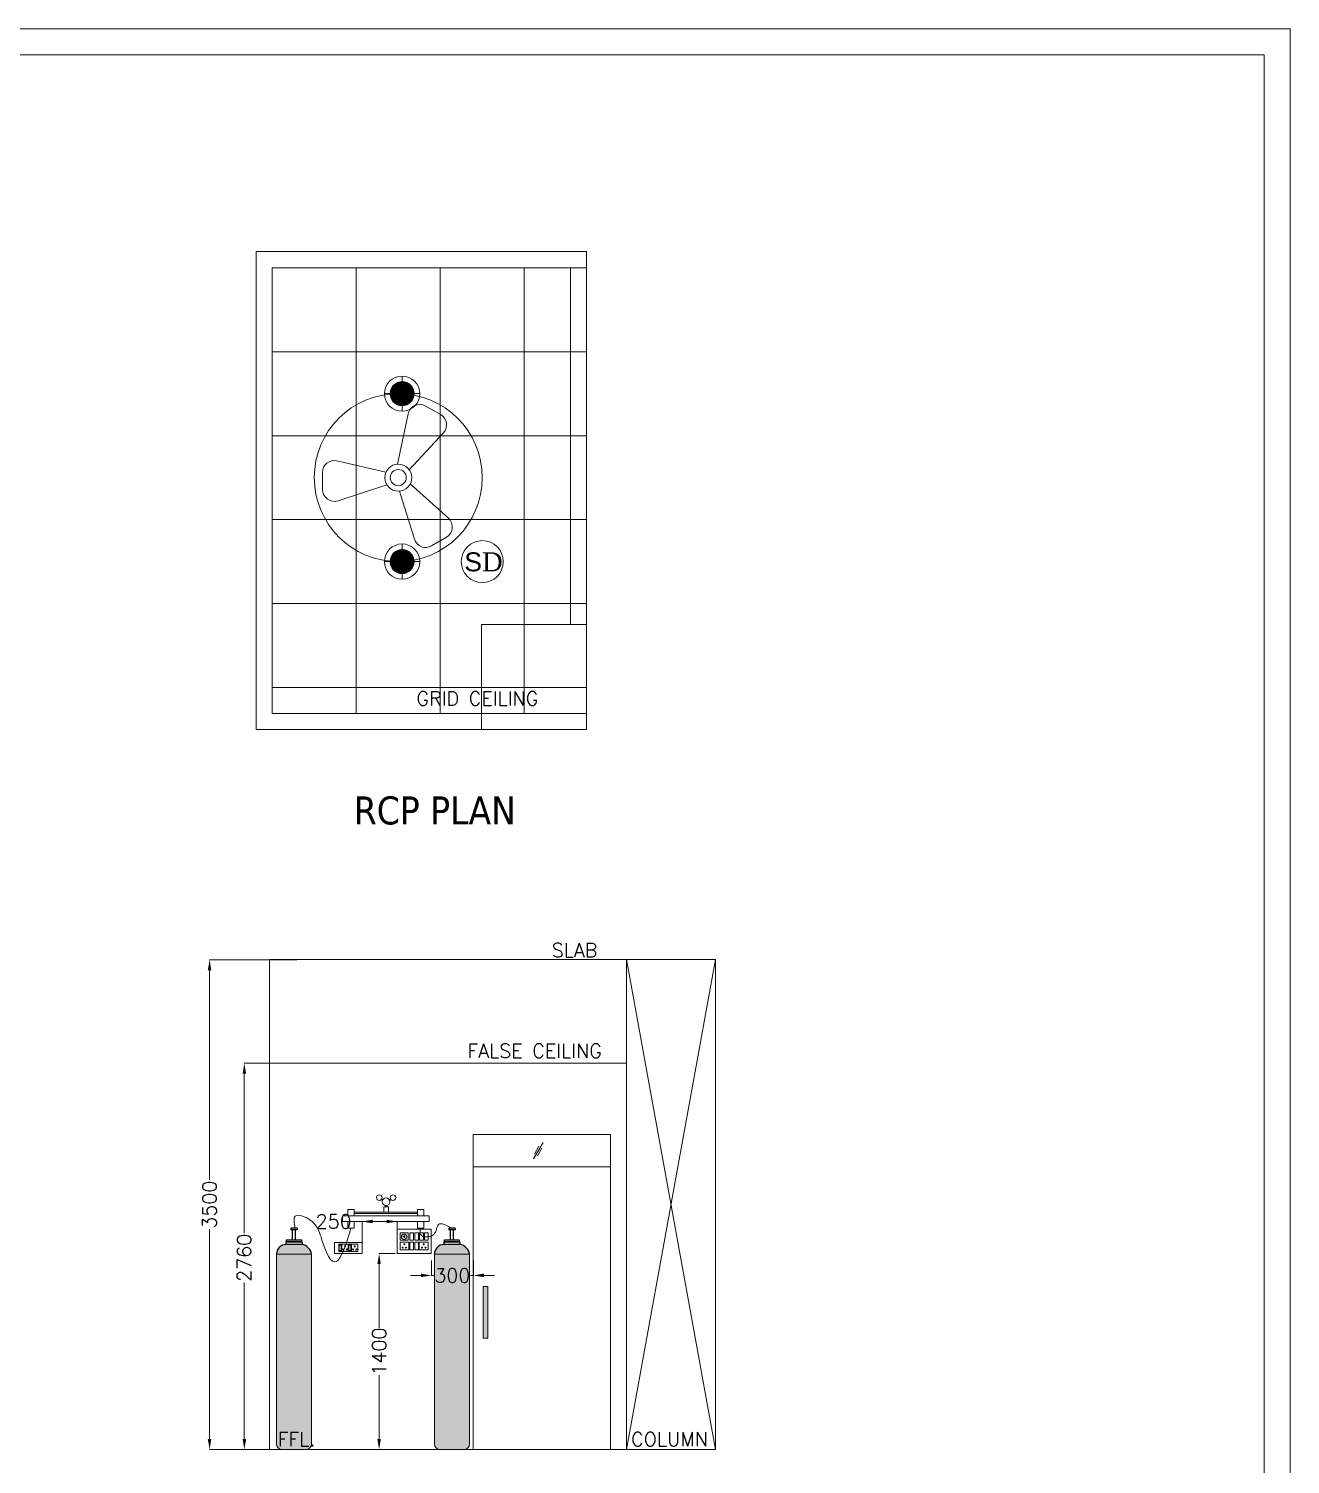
# Model space of a CAD drawing. Extents: x 3552052 to 4102982, y -707811 to -630695.
# Drawn here: x 3898234 to 3907246, y -691467 to -681211 of the extents above; entities that cross this region are included whole.
import ezdxf

# ---------------------------------------------------------------- set-up
doc = ezdxf.new("R2010")
doc.units = 0
doc.header["$LTSCALE"] = 6
doc.header["$MEASUREMENT"] = 0
doc.layers.get('0').update_dxf_attribs({"linetype": 'CONTINUOUS', "lineweight": 0})
doc.layers.get('Defpoints').update_dxf_attribs({"linetype": 'CONTINUOUS', "lineweight": 0})
for name, color, linetype, lineweight in [('COL', 5, 'CONTINUOUS', 0), ('DOOR', 44, 'CONTINUOUS', 0), ('ELE-1200MM CEILINGFAN', 6, 'CONTINUOUS', 0), ('ELE-12M RAW&UPS SB', 40, 'CONTINUOUS', 0), ('ELE-12W LED', 1, 'CONTINUOUS', 0), ('ELE-12W UPS LIGHT', 3, 'CONTINUOUS', 0), ('ELE-2NOS OF 6-16 RAW POWER SOCKET', 1, 'CONTINUOUS', 0), ('ELE-4M RAW P.SB', 40, 'CONTINUOUS', 0), ('ELE-4M UPS P.SB', 3, 'CONTINUOUS', 0), ('ELE-SOCKET NMBERING', 7, 'CONTINUOUS', 9), ('EQP', 6, 'CONTINUOUS', 0), ('FA-BELOW SMOKE DERECTOR', 1, 'CONTINUOUS', 0), ('M-OXY-VAC-AIR', 30, 'CONTINUOUS', 18), ('MEP_HVAC_RA_DUCT', 1, 'CONTINUOUS', 0), ('SECTION', 251, 'CONTINUOUS', 0), ('WALL', 8, 'CONTINUOUS', 0)]:
    doc.layers.add(name, color=color, linetype=linetype, lineweight=lineweight)
doc.styles.add('Annotation', font='tahoma.ttf')
doc.styles.add('PDF Times New Roman', font='times.ttf')
doc.styles.add('ROMANS', font='romans.shx')
doc.dimstyles.new('AEPL1', dxfattribs={"dimtxt": 100, "dimasz": 75, "dimexe": 1.25, "dimexo": 50, "dimtad": 0, "dimdec": 0, "dimtxsty": 'ROMANS', "dimcen": 2.5, "dimclrd": 7, "dimclre": 7, "dimadec": 0, "dimazin": 0, "dimtfac": 1, "dimtdec": 0, "dimtmove": 0, "dimatfit": 3, "dimfxl": 1, "dimlwd": 0, "dimlwe": 0, "dimarcsym": 0})

# ---------------------------------------------------------------- blocks, each defined once
blk = doc.blocks.new('FGGG')
at = {"layer": 'ELE-4M UPS P.SB', "color": 8, "linetype": 'ByBlock'}
for p, q in [((3567486, -675918), (3567486, -679103)), ((3568086, -675918), (3568086, -679103)), ((3568686, -675918), (3568686, -679103)), ((3566886, -676518), (3569131, -676518)), ((3566886, -677118), (3569131, -677118)), ((3566886, -677718), (3569131, -677718)), ((3566886, -678318), (3569131, -678318)), ((3566886, -678918), (3569131, -678918))]:
    blk.add_line(p, q, dxfattribs=at)
blk.add_lwpolyline([(3566886, -675918), (3569131, -675918), (3569131, -679103), (3566886, -679103)], close=True, dxfattribs=at)
blk = doc.blocks.new('18W LED')
at = {"layer": 'ELE-12W LED'}
h = blk.add_hatch(dxfattribs=at)
h.set_pattern_fill('ANSI31', color=252)
h.set_pattern_definition([(45, (-1135553.9097, 459369.4158), (-2.24506403, 2.24506403), [])])
edge = h.paths.add_edge_path()
edge.add_arc((0, 0), 85.7, 0, 360)
at = {"layer": 'ELE-12W LED', "color": 1}
for p, q in [((0, -126), (0, 126)), ((-126, 0), (126, 0))]:
    blk.add_line(p, q, dxfattribs=at)
for radius in [126, 85.7]:
    blk.add_circle((0, 0), radius, dxfattribs=at)
blk = doc.blocks.new('QWE')
at = {"layer": 'ELE-12W UPS LIGHT'}
h = blk.add_hatch(dxfattribs=at)
h.set_pattern_fill('ANSI31', color=8)
h.set_pattern_definition([(45, (-1135553.9097, 459369.4158), (-2.24506403, 2.24506403), [])])
edge = h.paths.add_edge_path()
edge.add_arc((0, 0), 85.7, 0, 360)
at = {"layer": 'ELE-12W UPS LIGHT', "color": 3}
for p, q in [((0, -126), (0, 126)), ((-126, 0), (126, 0))]:
    blk.add_line(p, q, dxfattribs=at)
for radius in [126, 85.7]:
    blk.add_circle((0, 0), radius, dxfattribs=at)
blk = doc.blocks.new('SMOKE DETECTOR')
at = {"layer": 'FA-BELOW SMOKE DERECTOR', "color": 7}
blk.add_circle((931029, -118294), 166, dxfattribs=at)
at = {"layer": 'FA-BELOW SMOKE DERECTOR', "insert": (930887, -118373), "char_height": 150, "attachment_point": 7, "style": 'PDF Times New Roman'}
blk.add_mtext('{\\fArial|b0|i0|c0|p34;S}D', dxfattribs=at)
blk = doc.blocks.new('A$C07FB25EA')
at = {"layer": 'ELE-1200MM CEILINGFAN', "color": 3}
for p, q in [((0.26, 2.64), (3.17, 12.07)), ((6.53, 13.37), (9.47, 11.64)), ((9.84, 7.94), (2.36, 1.21)), ((-11.8, 4.55), (-2.22, 1.44)), ((-14.84, -1.03), (-14.81, 2.38)), ((-2.41, -1.1), (-12.04, -3.29)), ((1.96, -12.49), (-0.13, -2.65)), ((2.16, -1.54), (8.87, -8.78)), ((8.31, -12.34), (5.35, -14.02))]:
    blk.add_line(p, q, dxfattribs=at)
at = {"layer": 'ELE-1200MM CEILINGFAN', "color": 5, "ltscale": 10}
blk.add_circle((0, 0), 16.45, dxfattribs=at)
at = {"layer": 'ELE-1200MM CEILINGFAN', "color": 3}
for radius in [2.65, 1.58]:
    blk.add_circle((0, 0), radius, dxfattribs=at)
for centre, start, end in [((5.36, 11.38), 59.5281, 162.5229), ((8.3, 9.66), 311.9493, 59.5281), ((-12.51, 2.36), 71.9493, 179.5281), ((-12.54, -1.05), 179.5281, 282.5229), ((7.18, -10.34), 299.5281, 42.5229), ((4.21, -12.02), 191.9493, 299.5281)]:
    blk.add_arc(centre, 2.3, start, end, dxfattribs=at)
blk = doc.blocks.new('*D404')
at = {"layer": 'Defpoints', "color": 0, "linetype": 'ByBlock', "transparency": 16777216}
for p in [(3899774, -688602), (3900162, -688602), (3900154, -691362)]:
    blk.add_point(p, dxfattribs=at)
at = {"layer": 'ELE-4M UPS P.SB', "color": 7, "linetype": 'ByBlock', "lineweight": 0, "transparency": 16777216}
for p, q in [((3900112, -688602), (3899773, -688602)), ((3899774, -688677), (3899774, -689815)), ((3899774, -691287), (3899774, -690168)), ((3900104, -691362), (3899773, -691362))]:
    blk.add_line(p, q, dxfattribs=at)
at = {"layer": 'ELE-4M UPS P.SB', "color": 7, "linetype": 'ByBlock', "transparency": 16777216}
for points in [[(3899762, -688677), (3899787, -688677), (3899774, -688602)], [(3899762, -691287), (3899787, -691287), (3899774, -691362)]]:
    blk.add_solid(points, dxfattribs=at)
at = {"layer": 'ELE-4M UPS P.SB', "color": 0, "linetype": 'ByBlock', "transparency": 16777216, "insert": (3899774, -689992), "char_height": 100, "attachment_point": 5, "rotation": 90, "style": 'ROMANS'}
blk.add_mtext('2760', dxfattribs=at)
blk = doc.blocks.new('*D405')
at = {"layer": 'Defpoints', "color": 0, "linetype": 'ByBlock', "transparency": 16777216}
for p in [(3899526, -687862), (3900200, -687862), (3900154, -691362)]:
    blk.add_point(p, dxfattribs=at)
at = {"layer": 'ELE-4M UPS P.SB', "color": 7, "linetype": 'ByBlock', "lineweight": 0, "transparency": 16777216}
for p, q in [((3900150, -687862), (3899525, -687862)), ((3899526, -687937), (3899526, -689435)), ((3899526, -691287), (3899526, -689788)), ((3900104, -691362), (3899525, -691362))]:
    blk.add_line(p, q, dxfattribs=at)
at = {"layer": 'ELE-4M UPS P.SB', "color": 7, "linetype": 'ByBlock', "transparency": 16777216}
for points in [[(3899513, -687937), (3899538, -687937), (3899526, -687862)], [(3899513, -691287), (3899538, -691287), (3899526, -691362)]]:
    blk.add_solid(points, dxfattribs=at)
at = {"layer": 'ELE-4M UPS P.SB', "color": 0, "linetype": 'ByBlock', "transparency": 16777216, "insert": (3899526, -689612), "char_height": 100, "attachment_point": 5, "rotation": 90, "style": 'ROMANS'}
blk.add_mtext('3500', dxfattribs=at)
blk = doc.blocks.new('5')
at = {"layer": 'ELE-12M RAW&UPS SB', "color": 40, "ltscale": 10}
for p, q in [((3595754, -684831), (3595747, -684829)), ((3595748, -684825), (3595755, -684830)), ((3595756, -684840), (3595756, -684832)), ((3595757, -684829), (3595762, -684823)), ((3595757, -684832), (3595760, -684839)), ((3595765, -684826), (3595758, -684830))]:
    blk.add_line(p, q, dxfattribs=at)
for points in [[(3595950, -684952), (3595707, -684952), (3595707, -684777), (3595950, -684777)], [(3595785, -684803), (3595727, -684803), (3595727, -684856), (3595785, -684856)], [(3595824, -684856), (3595798, -684856), (3595798, -684804), (3595824, -684804)], [(3595859, -684856), (3595833, -684856), (3595833, -684804), (3595859, -684804)], [(3595894, -684856), (3595867, -684856), (3595867, -684804), (3595894, -684804)], [(3595824, -684924), (3595798, -684924), (3595798, -684871), (3595824, -684871)], [(3595859, -684924), (3595833, -684924), (3595833, -684871), (3595859, -684871)]]:
    blk.add_lwpolyline(points, close=True, dxfattribs=at)
at = {"layer": 'ELE-12M RAW&UPS SB', "color": 3, "linetype": 'ByBlock', "elevation": 0}
blk.add_lwpolyline([(3595928, -684856), (3595902, -684856), (3595902, -684804), (3595928, -684804)], close=True, dxfattribs=at)
at = {"layer": 'ELE-12M RAW&UPS SB', "color": 40, "ltscale": 10}
for radius in [19.1, 1.78]:
    blk.add_circle((3595756, -684831), radius, dxfattribs=at)
at = {"layer": 'ELE-4M RAW P.SB', "color": 40, "ltscale": 10}
for p, q in [((3595727, -684871), (3595790, -684871)), ((3595727, -684924), (3595727, -684871)), ((3595790, -684924), (3595727, -684924)), ((3595790, -684871), (3595790, -684924)), ((3595865, -684871), (3595928, -684871)), ((3595865, -684924), (3595865, -684871)), ((3595928, -684924), (3595865, -684924)), ((3595928, -684871), (3595928, -684924))]:
    blk.add_line(p, q, dxfattribs=at)
for centre, radius, start, end in [((3595745, -684908), 3.1, 5.2689, 272.51), ((3595747, -684910), 2.5, 202.6838, 75.0951), ((3595758, -684885), 3.6, 307.1584, 232.8416), ((3595758, -684888), 2.29, 161.4031, 18.5969), ((3595769, -684910), 2.5, 104.9049, 337.3162), ((3595771, -684908), 3.1, 267.49, 174.7311), ((3595884, -684908), 3.1, 5.2689, 272.51), ((3595886, -684910), 2.5, 202.6838, 75.0951), ((3595897, -684885), 3.6, 307.1584, 232.8416), ((3595897, -684888), 2.29, 161.4031, 18.5969), ((3595908, -684910), 2.5, 104.9049, 337.3162), ((3595910, -684908), 3.1, 267.49, 174.7311)]:
    blk.add_arc(centre, radius, start, end, dxfattribs=at)
blk = doc.blocks.new('RTUH 6U')
at = {"layer": 'ELE-2NOS OF 6-16 RAW POWER SOCKET', "color": 30, "lineweight": 0, "ltscale": 300}
for p, q in [((-312, -26), (-227, -26)), ((-312, -124), (-312, -26)), ((-227, -124), (-312, -124)), ((-227, -26), (-227, -124)), ((-187, -26), (-221, -26)), ((-221, -26), (-221, -124)), ((-187, -124), (-221, -124)), ((-221, -124), (-187, -124)), ((-190, -37), (-218, -37)), ((-218, -37), (-218, -113)), ((-190, -40), (-218, -40)), ((-218, -113), (-190, -113)), ((-190, -113), (-190, -37)), ((-187, -124), (-187, -26)), ((-187, -124), (-187, -26)), ((-181, -124), (-181, -26)), ((-181, -26), (-96, -26)), ((-96, -124), (-181, -124)), ((-96, -26), (-96, -124)), ((-57, -26), (-91, -26)), ((-91, -26), (-91, -124)), ((-57, -124), (-91, -124)), ((-91, -124), (-57, -124)), ((-60, -37), (-88, -37)), ((-88, -37), (-88, -113)), ((-60, -40), (-88, -40)), ((-88, -113), (-60, -113)), ((-60, -113), (-60, -37)), ((-57, -124), (-57, -26)), ((-57, -124), (-57, -26))]:
    blk.add_line(p, q, dxfattribs=at)
blk.add_lwpolyline([(0, 0), (-368, 0), (-368, -150), (0, -150)], close=True, dxfattribs=at)
for centre, radius, start, end in [((-293, -56), 5.7, 87.49, 354.7311), ((-289, -52), 4.6, 284.9049, 157.3162), ((-269, -99), 6.62, 127.1584, 52.8416), ((-269, -92), 4.22, 341.4031, 198.5969), ((-249, -52), 4.6, 22.6838, 255.0951), ((-245, -56), 5.7, 185.2689, 92.51), ((-163, -56), 5.7, 87.49, 354.7311), ((-159, -52), 4.6, 284.9049, 157.3162), ((-139, -99), 6.62, 127.1584, 52.8416), ((-139, -92), 4.22, 341.4031, 198.5969), ((-119, -52), 4.6, 22.6838, 255.0951), ((-115, -56), 5.7, 185.2689, 92.51)]:
    blk.add_arc(centre, radius, start, end, dxfattribs=at)
blk = doc.blocks.new('*D406')
at = {"layer": 'Defpoints', "color": 0, "linetype": 'ByBlock', "transparency": 16777216}
for p in [(3901110, -689962), (3901410, -689962), (3901410, -690118)]:
    blk.add_point(p, dxfattribs=at)
at = {"layer": 'ELE-4M UPS P.SB', "color": 7, "linetype": 'ByBlock', "lineweight": 0, "transparency": 16777216}
for p, q in [((3901110, -690012), (3901110, -690119)), ((3901410, -690012), (3901410, -690119)), ((3901035, -690118), (3900960, -690118)), ((3901110, -690118), (3901130, -690118)), ((3901410, -690118), (3901389, -690118)), ((3901485, -690118), (3901560, -690118))]:
    blk.add_line(p, q, dxfattribs=at)
at = {"layer": 'ELE-4M UPS P.SB', "color": 7, "linetype": 'ByBlock', "transparency": 16777216}
for points in [[(3901035, -690105), (3901035, -690130), (3901110, -690118)], [(3901485, -690105), (3901485, -690130), (3901410, -690118)]]:
    blk.add_solid(points, dxfattribs=at)
at = {"layer": 'ELE-4M UPS P.SB', "color": 0, "linetype": 'ByBlock', "transparency": 16777216, "insert": (3901260, -690118), "char_height": 100, "attachment_point": 5, "style": 'ROMANS'}
blk.add_mtext('300', dxfattribs=at)
blk = doc.blocks.new('*D407')
at = {"layer": 'Defpoints', "color": 0, "linetype": 'ByBlock', "transparency": 16777216}
for p in [(3900616, -689733), (3900616, -689962), (3900866, -689962)]:
    blk.add_point(p, dxfattribs=at)
at = {"layer": 'ELE-4M UPS P.SB', "color": 7, "linetype": 'ByBlock', "lineweight": 0, "transparency": 16777216}
for p, q in [((3900616, -689733), (3900541, -689733)), ((3900616, -689912), (3900616, -689732)), ((3900791, -689733), (3900691, -689733)), ((3900866, -689912), (3900866, -689732))]:
    blk.add_line(p, q, dxfattribs=at)
at = {"layer": 'ELE-4M UPS P.SB', "color": 7, "linetype": 'ByBlock', "transparency": 16777216}
for points in [[(3900691, -689720), (3900691, -689745), (3900616, -689733)], [(3900791, -689720), (3900791, -689745), (3900866, -689733)]]:
    blk.add_solid(points, dxfattribs=at)
at = {"layer": 'ELE-4M UPS P.SB', "color": 0, "linetype": 'ByBlock', "transparency": 16777216, "insert": (3900412, -689733), "char_height": 100, "attachment_point": 5, "style": 'ROMANS'}
blk.add_mtext('250', dxfattribs=at)
blk = doc.blocks.new('*D408')
at = {"layer": 'Defpoints', "color": 0, "linetype": 'ByBlock', "transparency": 16777216}
for p in [(3900903, -689962), (3900737, -691362), (3900903, -691362)]:
    blk.add_point(p, dxfattribs=at)
at = {"layer": 'ELE-4M UPS P.SB', "color": 7, "linetype": 'ByBlock', "lineweight": 0, "transparency": 16777216}
for p, q in [((3900853, -689962), (3900736, -689962)), ((3900737, -690037), (3900737, -690492)), ((3900737, -691287), (3900737, -690831)), ((3900853, -691362), (3900736, -691362))]:
    blk.add_line(p, q, dxfattribs=at)
at = {"layer": 'ELE-4M UPS P.SB', "color": 7, "linetype": 'ByBlock', "transparency": 16777216}
for points in [[(3900724, -690037), (3900749, -690037), (3900737, -689962)], [(3900724, -691287), (3900749, -691287), (3900737, -691362)]]:
    blk.add_solid(points, dxfattribs=at)
at = {"layer": 'ELE-4M UPS P.SB', "color": 0, "linetype": 'ByBlock', "transparency": 16777216, "insert": (3900737, -690662), "char_height": 100, "attachment_point": 5, "rotation": 90, "style": 'ROMANS'}
blk.add_mtext('1400', dxfattribs=at)

msp = doc.modelspace()

# ---------------------------------------------------------------- hatches: boundary and pattern name
at = {"linetype": 'Continuous', "ltscale": 0.1}
h = msp.add_hatch(color=254, dxfattribs=at)
h.dxf.hatch_style = 1
h.paths.add_polyline_path([(3901480.2, -690565.5), (3901512.9, -690565.5), (3901512.9, -690198), (3901480.2, -690198)])
at = {"layer": 'EQP', "linetype": 'ByBlock'}
h = msp.add_hatch(dxfattribs=at)
h.set_pattern_fill('ANSI31', color=5)
h.set_pattern_definition([(45, (155332.14432, 22939.94017), (-0.0883883476483, 0.0883883476483), [])])
h.paths.add_polyline_path([(3900253.7, -689965.9), (3900003.7, -689965.9), (3900003.7, -691321.6, 0.4142136), (3900043.7, -691361.6), (3900213.7, -691361.6, 0.4142136), (3900253.7, -691321.6)])
h.paths.add_polyline_path([(3900072.3, -689897.3), (3900072.3, -689897.3, 0.4142136), (3900003.7, -689965.9), (3900253.7, -689965.9, 0.332835), (3900185.2, -689897.3)])
h = msp.add_hatch(dxfattribs=at)
h.set_pattern_fill('ANSI31', color=5)
h.set_pattern_definition([(45, (156460.61291, 22939.94017), (-0.0883883476483, 0.0883883476483), [])])
h.paths.add_polyline_path([(3901382.2, -689965.9), (3901132.2, -689965.9), (3901132.2, -691321.6, 0.4142136), (3901172.2, -691361.6), (3901342.2, -691361.6, 0.4142136), (3901382.2, -691321.6)])
h.paths.add_polyline_path([(3901199.9, -689897.3, 0.410575), (3901132.2, -689965.9), (3901382.2, -689965.9, 0.332835), (3901313.6, -689897.3)])

# ---------------------------------------------------------------- linework, layer by layer
for points in [[(3907245.7, -681210.5), (3907245.7, -701729), (3889221.9, -701729), (3889221.9, -681210.5)], [(3907058.9, -681397.3), (3907058.9, -701542.2), (3889408.6, -701542.2), (3889408.6, -681397.3)]]:
    msp.add_lwpolyline(points, close=True)
at = {"color": 5, "linetype": 'Continuous', "ltscale": 0.1}
msp.add_lwpolyline([(3901480.2, -690565.5), (3901512.9, -690565.5), (3901512.9, -690198), (3901480.2, -690198)], close=True, dxfattribs=at)
at = {"layer": 'COL', "color": 8}
for p, q in [((3902504.5, -687861.6), (3903139.5, -691361.6)), ((3902504.5, -691361.6), (3903139.5, -687861.6))]:
    msp.add_line(p, q, dxfattribs=at)
for points in [[(3902218.6, -686217.8), (3902218.6, -685467.8), (3901468.6, -685467.8), (3901468.6, -686217.8)], [(3903139.5, -687861.6), (3902504.5, -687861.6), (3902504.5, -691361.6), (3903139.5, -691361.6)]]:
    msp.add_lwpolyline(points, close=True, dxfattribs=at)
at = {"layer": 'DOOR', "color": 0, "lineweight": -2, "ltscale": 200}
for p, q in [((3900105.8, -689782), (3900105.8, -689791.2)), ((3900150.4, -689780.9), (3900107, -689780.9)), ((3900150.4, -689792.3), (3900107, -689792.3)), ((3900117.3, -689862.5), (3900117.3, -689792.3)), ((3900140.1, -689862.5), (3900140.1, -689792.3)), ((3900151.6, -689782), (3900151.6, -689791.2)), ((3901234.3, -689782), (3901234.3, -689791.2)), ((3901278.9, -689780.9), (3901235.5, -689780.9)), ((3901278.9, -689792.3), (3901235.5, -689792.3)), ((3901245.7, -689862.5), (3901245.7, -689792.3)), ((3901268.6, -689862.5), (3901268.6, -689792.3)), ((3901280, -689782), (3901280, -689791.2)), ((3900185.1, -689897.3), (3900072.3, -689897.3)), ((3901313.6, -689897.3), (3901200.8, -689897.3))]:
    msp.add_line(p, q, dxfattribs=at)
for points in [[(3900181.3, -689877.1), (3900075.4, -689877.1), (3900075.4, -689862.5), (3900181.3, -689862.5)], [(3901309.7, -689877.1), (3901203.8, -689877.1), (3901203.8, -689862.5), (3901309.7, -689862.5)], [(3900186, -689897.3), (3900072.3, -689897.3), (3900072.3, -689877.1), (3900186, -689877.1)], [(3901314.4, -689897.3), (3901200.8, -689897.3), (3901200.8, -689877.1), (3901314.4, -689877.1)]]:
    msp.add_lwpolyline(points, close=True, dxfattribs=at)
for centre, radius, start, end in [((3900107, -689782), 1.14, 90, 180), ((3900107, -689791.2), 1.14, 180, 270), ((3900150.4, -689782), 1.14, 0, 90), ((3900150.4, -689791.2), 1.14, 270, 0), ((3901235.5, -689782), 1.14, 90, 180), ((3901235.5, -689791.2), 1.14, 180, 270), ((3901278.9, -689782), 1.14, 0, 90), ((3901278.9, -689791.2), 1.14, 270, 0), ((3900072.3, -689965.9), 68.6, 90, 180), ((3900173.6, -689977.4), 80.9, 8.1683, 81.8317), ((3901200.8, -689965.9), 68.6, 90, 180), ((3901302.1, -689977.4), 80.9, 8.1683, 81.8317)]:
    msp.add_arc(centre, radius, start, end, dxfattribs=at)
at = {"layer": 'DOOR', "color": 7, "lineweight": 18}
for centre, radius, start, end in [((3900072.3, -689965.9), 68.6, 90, 180), ((3900072.3, -689965.9), 68.6, 90, 180), ((3900173.6, -689977.4), 80.9, 8.1683, 81.8317), ((3900173.6, -689977.4), 80.9, 8.1683, 81.8317), ((3901200.8, -689965.9), 68.6, 90, 180), ((3901200.8, -689965.9), 68.6, 90, 180), ((3901302.1, -689977.4), 80.9, 8.1683, 81.8317), ((3901302.1, -689977.4), 80.9, 8.1683, 81.8317)]:
    msp.add_arc(centre, radius, start, end, dxfattribs=at)
at = {"layer": 'EQP', "linetype": 'ByBlock'}
for p, q in [((3900512.5, -689693, -1103.3), (3900512.5, -689646.6, -1103.3)), ((3900512.5, -689646.6, -1103.3), (3900558.5, -689646.6, -1103.3)), ((3900558.5, -689646.6, -1103.3), (3900558.5, -689693, -1103.3)), ((3900760.8, -689583.7, -1103.3), (3900751, -689576.8, -1103.3)), ((3900763.5, -689577.3, -1103.3), (3900755.3, -689571.6, -1103.3)), ((3900769.6, -689664.8, -1103.3), (3900769.6, -689628.6, -1103.3)), ((3900769.6, -689628.6, -1103.3), (3900803.3, -689628.6, -1103.3)), ((3900783, -689628.6, -1103.3), (3900783, -689617.7, -1103.3)), ((3900793, -689628.6, -1103.3), (3900793, -689617.7, -1103.3)), ((3900803.3, -689628.6, -1103.3), (3900803.3, -689664.8, -1103.3)), ((3900810.2, -689577.3, -1103.3), (3900818.4, -689571.6, -1103.3)), ((3900813, -689583.7, -1103.3), (3900822.7, -689576.8, -1103.3)), ((3901056.5, -689646.6, -1103.3), (3901010.6, -689646.6, -1103.3)), ((3901010.6, -689646.6, -1103.3), (3901010.6, -689693, -1103.3)), ((3901056.5, -689693, -1103.3), (3901056.5, -689646.6, -1103.3)), ((3900474.5, -689693, -1103.3), (3901094.5, -689693, -1103.3)), ((3900474.5, -689733, -1103.3), (3900474.5, -689693, -1103.3)), ((3900474.5, -689693, -1103.3), (3900512.5, -689693, -1103.3)), ((3901094.5, -689733, -1103.3), (3900474.5, -689733, -1103.3)), ((3900512.5, -689733, -1103.3), (3900512.5, -689779.3, -1103.3)), ((3900558.5, -689664.8, -1103.3), (3901010.6, -689664.8, -1103.3)), ((3900558.5, -689674.8, -1103.3), (3901010.6, -689674.8, -1103.3)), ((3900558.5, -689779.3, -1103.3), (3900558.5, -689733, -1103.3)), ((3900803.3, -689664.8, -1103.3), (3900769.6, -689664.8, -1103.3)), ((3901010.6, -689779.3, -1103.3), (3901010.6, -689733, -1103.3)), ((3901056.5, -689733, -1103.3), (3901056.5, -689779.3, -1103.3)), ((3901094.5, -689693, -1103.3), (3901094.5, -689733, -1103.3)), ((3900512.5, -689779.3, -1103.3), (3900558.5, -689779.3, -1103.3)), ((3901056.5, -689779.3, -1103.3), (3901010.6, -689779.3, -1103.3))]:
    msp.add_line(p, q, dxfattribs=at)
at = {"layer": 'EQP', "color": 0, "linetype": 'ByBlock'}
for p, q in [((3900253.7, -689965.9), (3900003.7, -689965.9)), ((3900003.7, -689965.9), (3900003.7, -691321.6)), ((3900253.7, -689965.9), (3900253.7, -691321.6)), ((3901382.2, -689965.9), (3901132.2, -689965.9)), ((3901132.2, -689965.9), (3901132.2, -691321.6)), ((3901382.2, -689965.9), (3901382.2, -691321.6)), ((3900213.7, -691361.6), (3900043.7, -691361.6)), ((3901342.2, -691361.6), (3901172.2, -691361.6))]:
    msp.add_line(p, q, dxfattribs=at)
at = {"layer": 'EQP', "linetype": 'ByBlock'}
for centre, radius in [((3900737.9, -689561.7, -1103.3), 20), ((3900835.8, -689561.7, -1103.3), 20), ((3900786.9, -689591.2, -1103.3), 27.2)]:
    msp.add_circle(centre, radius, dxfattribs=at)
at = {"layer": 'EQP', "color": 0, "linetype": 'ByBlock'}
for centre, start, end in [((3900043.7, -691321.6), 180, 270), ((3900213.7, -691321.6), 270, 0), ((3901172.2, -691321.6), 180, 270), ((3901342.2, -691321.6), 270, 0)]:
    msp.add_arc(centre, 40, start, end, dxfattribs=at)
at = {"layer": 'EQP', "linetype": 'ByBlock'}
for points in [[(3900136.5, -689778.3), (3900136.5, -689695.6), (3900258.4, -689732.8), (3900326.4, -689857.8, -8.7), (3900535.5, -689779.3, -1103.3)], [(3901033.4, -689778.3), (3901033.4, -689825.4), (3901126.7, -689825.4), (3901161, -689754.3), (3901256.9, -689780.4)]]:
    msp.add_spline(points, degree=3, dxfattribs=at)
at = {"layer": 'M-OXY-VAC-AIR', "color": 7, "lineweight": 18}
for p, q in [((3900105.8, -689782), (3900105.8, -689791.2)), ((3900150.4, -689780.9), (3900107, -689780.9)), ((3900150.4, -689792.3), (3900107, -689792.3)), ((3900117.3, -689862.5), (3900117.3, -689792.3)), ((3900140.1, -689862.5), (3900140.1, -689792.3)), ((3900151.6, -689782), (3900151.6, -689791.2)), ((3901234.3, -689782), (3901234.3, -689791.2)), ((3901278.9, -689780.9), (3901235.5, -689780.9)), ((3901278.9, -689792.3), (3901235.5, -689792.3)), ((3901245.7, -689862.5), (3901245.7, -689792.3)), ((3901268.6, -689862.5), (3901268.6, -689792.3)), ((3901280, -689782), (3901280, -689791.2)), ((3900185.1, -689897.3), (3900072.3, -689897.3)), ((3900185.1, -689897.3), (3900072.3, -689897.3)), ((3901313.6, -689897.3), (3901200.8, -689897.3)), ((3901313.6, -689897.3), (3901200.8, -689897.3))]:
    msp.add_line(p, q, dxfattribs=at)
for points in [[(3900181.3, -689877.1), (3900075.4, -689877.1), (3900075.4, -689862.5), (3900181.3, -689862.5)], [(3900181.3, -689877.1), (3900075.4, -689877.1), (3900075.4, -689862.5), (3900181.3, -689862.5)], [(3901309.7, -689877.1), (3901203.8, -689877.1), (3901203.8, -689862.5), (3901309.7, -689862.5)], [(3901309.7, -689877.1), (3901203.8, -689877.1), (3901203.8, -689862.5), (3901309.7, -689862.5)], [(3900186, -689897.3), (3900072.3, -689897.3), (3900072.3, -689877.1), (3900186, -689877.1)], [(3900186, -689897.3), (3900072.3, -689897.3), (3900072.3, -689877.1), (3900186, -689877.1)], [(3901314.4, -689897.3), (3901200.8, -689897.3), (3901200.8, -689877.1), (3901314.4, -689877.1)], [(3901314.4, -689897.3), (3901200.8, -689897.3), (3901200.8, -689877.1), (3901314.4, -689877.1)]]:
    msp.add_lwpolyline(points, close=True, dxfattribs=at)
for centre, start, end in [((3900107, -689782), 90, 180), ((3900107, -689791.2), 180, 270), ((3900150.4, -689782), 0, 90), ((3900150.4, -689791.2), 270, 0), ((3901235.5, -689782), 90, 180), ((3901235.5, -689791.2), 180, 270), ((3901278.9, -689782), 0, 90), ((3901278.9, -689791.2), 270, 0)]:
    msp.add_arc(centre, 1.14, start, end, dxfattribs=at)
at = {"layer": 'MEP_HVAC_RA_DUCT', "color": 8, "linetype": 'ByBlock'}
for p, q in [((3899954.5, -687861.6), (3899954.5, -691361.6)), ((3903139.5, -687861.6), (3903139.5, -691361.6))]:
    msp.add_line(p, q, dxfattribs=at)
for points in [[(3903139.5, -687861.6), (3899954.5, -687861.6)], [(3902504.5, -688601.6), (3899954.5, -688601.6)], [(3903139.5, -691361.6), (3899954.5, -691361.6)]]:
    msp.add_lwpolyline(points, dxfattribs=at)
at = {"layer": 'MEP_HVAC_RA_DUCT', "color": 5, "linetype": 'ByBlock'}
for points in [[(3901409.5, -689341.6), (3902389.5, -689341.6), (3902389.5, -689111.6), (3901409.5, -689111.6)], [(3901409.5, -691361.6), (3902389.5, -691361.6), (3902389.5, -689341.6), (3901409.5, -689341.6)]]:
    msp.add_lwpolyline(points, close=True, dxfattribs=at)
at = {"layer": 'SECTION', "color": 5, "ltscale": 500}
for p, q in [((3901840.7, -689285.5), (3901908.1, -689167.5)), ((3901845.7, -689250.8), (3901878.1, -689194.1)), ((3901867.8, -689263.9), (3901899.8, -689208))]:
    msp.add_line(p, q, dxfattribs=at)
at = {"layer": 'WALL', "color": 8, "linetype": 'ByBlock'}
for p, q in [((3902218.6, -682802.8), (3899858.6, -682802.8)), ((3899858.6, -685467.8), (3899858.6, -682802.8)), ((3902218.6, -682802.8), (3902218.6, -682917.8)), ((3902103.6, -682917.8), (3899973.6, -682917.8)), ((3899973.6, -686102.8), (3899973.6, -682917.8)), ((3902103.6, -685352.8), (3902103.6, -682917.8)), ((3902218.6, -682917.8), (3902218.6, -682917.8)), ((3902218.6, -684602.8), (3902218.6, -682917.8)), ((3902103.6, -685467.8), (3902103.6, -685352.8)), ((3902218.6, -685352.8), (3902218.6, -685467.8)), ((3899858.6, -686217.8), (3899858.6, -685467.8)), ((3902103.6, -685467.8), (3902218.6, -685467.8)), ((3901468.6, -686102.8), (3899973.6, -686102.8)), ((3901468.6, -686217.8), (3899858.6, -686217.8))]:
    msp.add_line(p, q, dxfattribs=at)
at = {"layer": 'WALL', "color": 8, "lineweight": 0}
for p, q in [((3899973.6, -682802.8), (3902103.6, -682802.8)), ((3899973.6, -682917.8), (3902103.6, -682917.8)), ((3901468.6, -686217.8), (3902218.6, -686217.8))]:
    msp.add_line(p, q, dxfattribs=at)

# ---------------------------------------------------------------- block references
at = {"layer": 'ELE-1200MM CEILINGFAN', "color": 7, "ltscale": 8, "xscale": -36.47592107175105, "yscale": 36.47592107175105, "zscale": 36.47592107175105, "rotation": 180}
msp.add_blockref('A$C07FB25EA', (3900873.6, -684417.8), dxfattribs=at)
at = {"layer": 'ELE-12M RAW&UPS SB', "color": 0, "linetype": 'ByBlock'}
msp.add_blockref('5', (305159.1, -5010), dxfattribs=at)
at = {"layer": 'ELE-12W LED', "color": 6, "xscale": -1}
msp.add_blockref('18W LED', (3900901.1, -683817.8), dxfattribs=at)
at = {"layer": 'ELE-12W UPS LIGHT', "linetype": 'ByBlock', "xscale": -1}
msp.add_blockref('QWE', (3900901.1, -685017.8), dxfattribs=at)
at = {"layer": 'ELE-2NOS OF 6-16 RAW POWER SOCKET', "color": 3, "linetype": 'ByBlock', "xscale": 0.5333333333336726, "yscale": 0.5333333333336726, "zscale": 0.5333333333336726, "rotation": 179.9999999999999}
msp.add_blockref('RTUH 6U', (3900419.3, -689961.6), dxfattribs=at)
at = {"layer": 'ELE-4M UPS P.SB', "color": 0, "linetype": 'ByBlock'}
msp.add_blockref('FGGG', (333088, -7000.1), dxfattribs=at)
at = {"layer": 'FA-BELOW SMOKE DERECTOR', "color": 6, "xscale": 0.9035551315104862, "yscale": 0.9035551315104862, "zscale": 0.9035551315104862}
msp.add_blockref('SMOKE DETECTOR', (3060237.8, -578132.8), dxfattribs=at)

# ---------------------------------------------------------------- texts
at = {"insert": (3903254, -686695.5), "char_height": 200, "width": 2697.906, "attachment_point": 3, "style": 'Annotation'}
msp.add_mtext('\\pxql;RCP PLAN', dxfattribs=at)
at = {"layer": 'ELE-SOCKET NMBERING', "color": 0, "char_height": 100.004, "width": 2358.602, "attachment_point": 1, "style": 'Annotation'}
for s, insert in [('{\\Fromans|c0;GRID CEILING }', (3901004, -685945.3)), ('{\\Fromans|c0;SLAB}', (3901969.8, -687744.9)), ('{\\Fromans|c0;FALSE CEILING }', (3901367.7, -688462.9)), ('{\\Fromans|c0;FFL.}', (3900011.7, -691238.1)), ('{\\Fromans|c0;COLUMN}', (3902537.1, -691238.1))]:
    msp.add_mtext(s, dxfattribs=dict(at, insert=insert))

# ---------------------------------------------------------------- dimensions: what is measured, and where the dimension line sits
at = {"layer": 'ELE-4M UPS P.SB', "color": 0, "linetype": 'ByBlock'}
for base, p2, picture, middle in [((3899525.8, -687861.6), (3900200.4, -687861.6), '*D405', (3899525.8, -689611.6)), ((3899774.3, -688601.6), (3900162, -688601.6), '*D404', (3899774.3, -689991.6))]:
    dim = msp.add_linear_dim(base=base, p1=(3900153.9, -691361.6), p2=p2, angle=90, dimstyle='AEPL1', dxfattribs=at)
    dim.commit()
    dim.dimension.update_dxf_attribs({"geometry": picture, "text_midpoint": middle, "dimtype": 160})
for base, p1, p2, picture, middle in [((3900615.8, -689732.8), (3900865.8, -689961.6), (3900615.8, -689961.6), '*D407', (3900411.6, -689732.8)), ((3901409.5, -690118), (3901109.5, -689961.6), (3901409.5, -689961.6), '*D406', (3901259.5, -690118))]:
    dim = msp.add_linear_dim(base=base, p1=p1, p2=p2, dimstyle='AEPL1', dxfattribs=at)
    dim.commit()
    dim.dimension.update_dxf_attribs({"geometry": picture, "text_midpoint": middle})
dim = msp.add_linear_dim(base=(3900736.9, -691361.6), p1=(3900902.9, -689961.6), p2=(3900902.9, -691361.6), angle=90, dimstyle='AEPL1', dxfattribs=at)
dim.commit()
dim.dimension.update_dxf_attribs({"geometry": '*D408', "text_midpoint": (3900736.9, -690661.6)})

doc.saveas('drawing.dxf')
